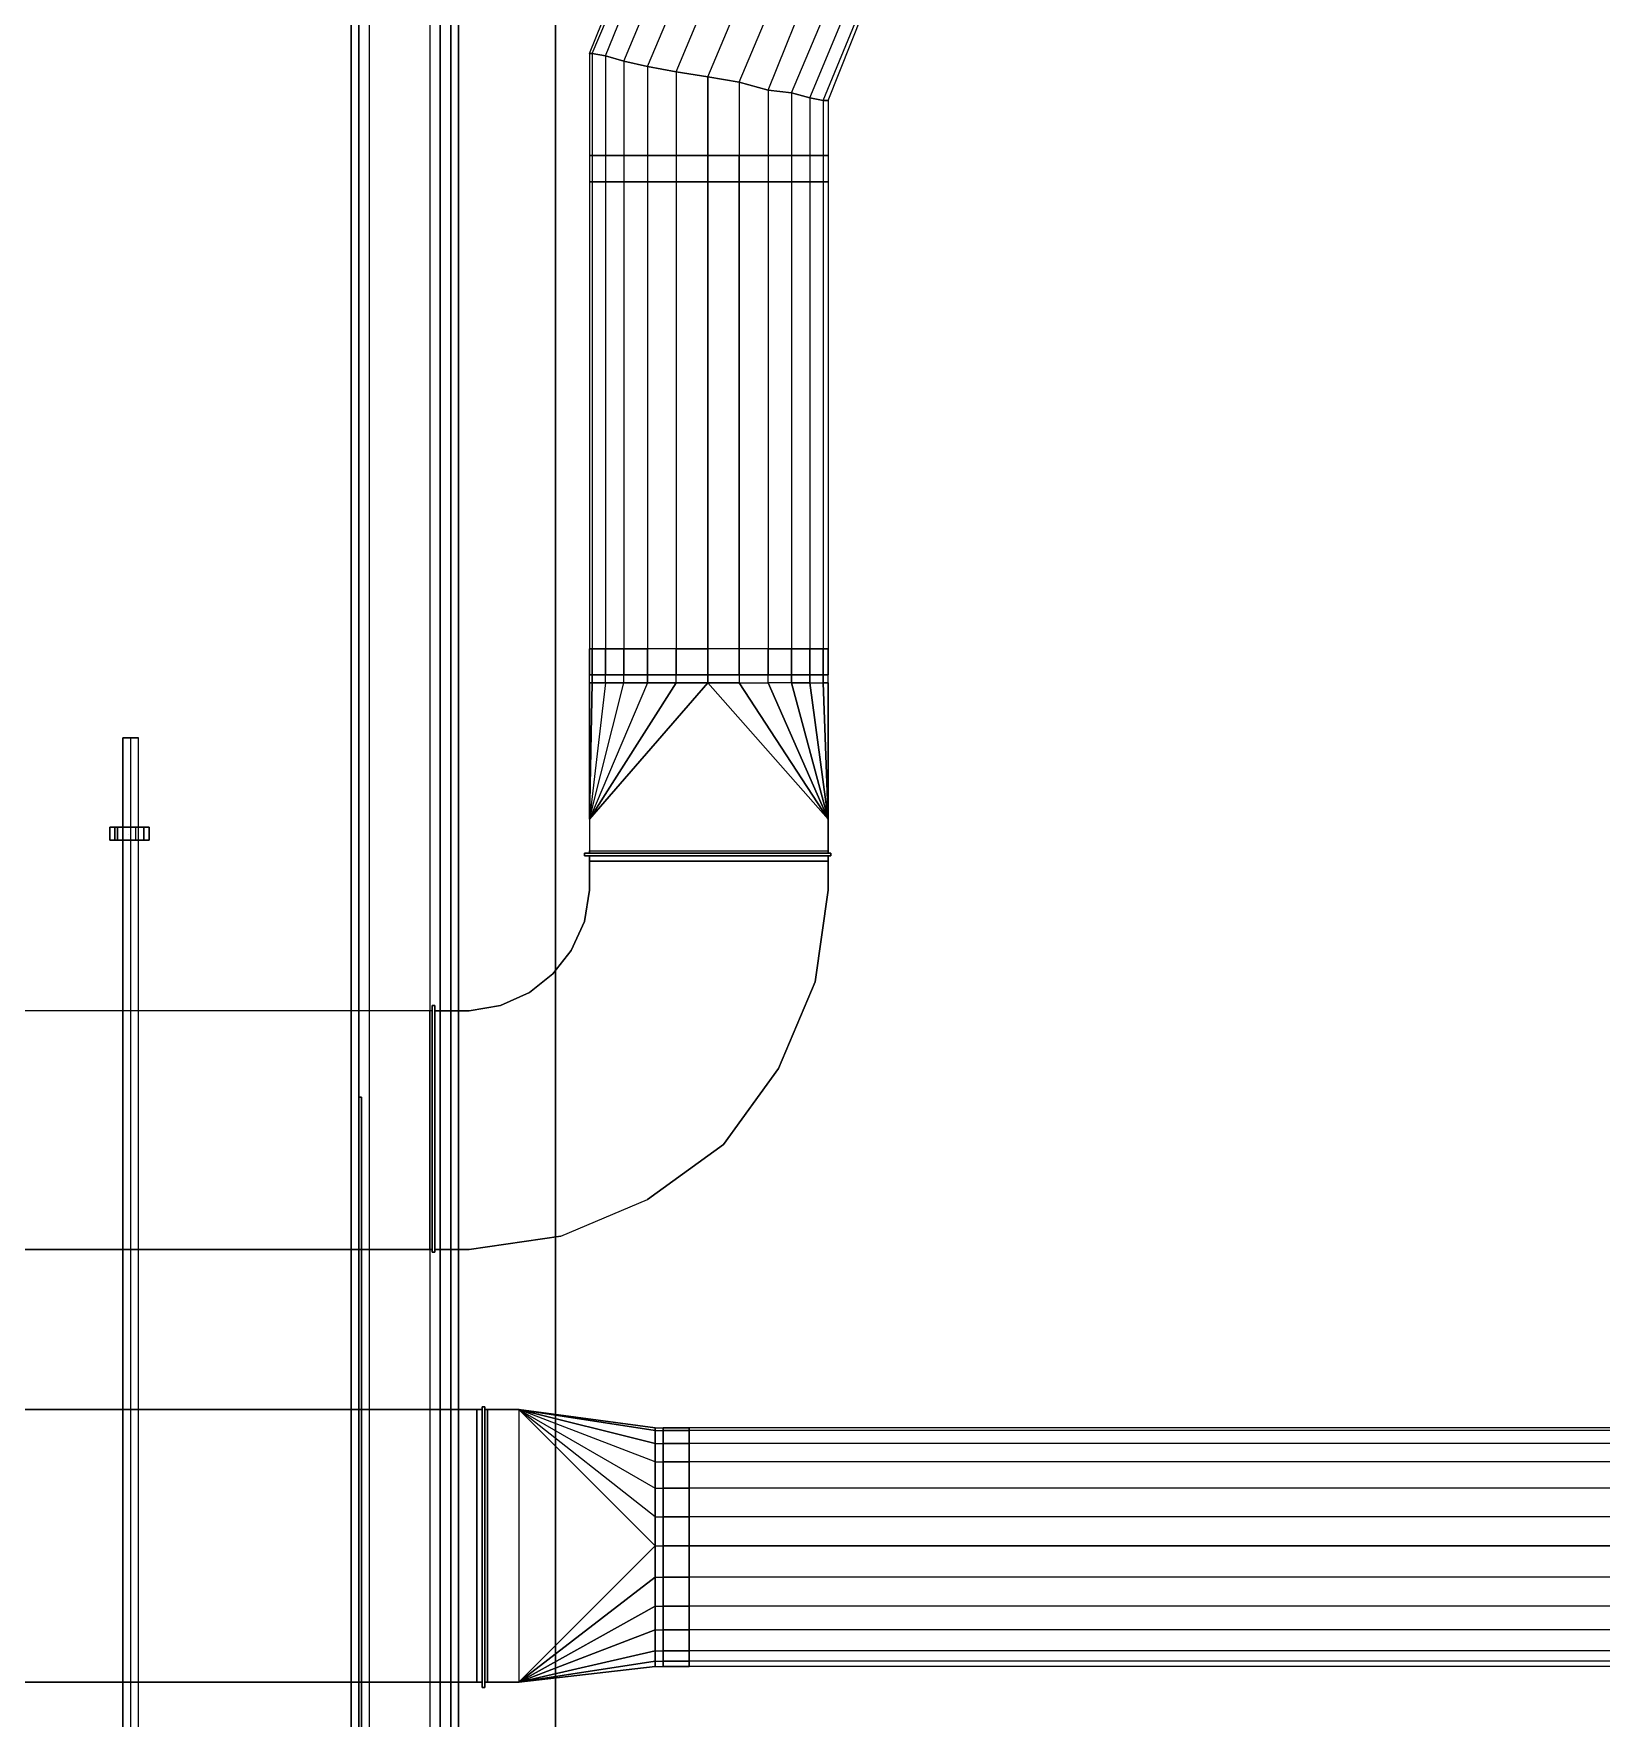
# Model space of a CAD drawing. Header units: metres. Extents: x 114 to 218, y 8 to 180.
# Drawn here: x 151.33 to 160.52, y 46.02 to 55.9 of the extents above; entities that cross this region are included whole.
import ezdxf

# ---------------------------------------------------------------- set-up
doc = ezdxf.new("R2010")
doc.units = ezdxf.units.M
doc.header["$MEASUREMENT"] = 0
for name, color, linetype in [('A-2D-I-WALL', 7, 'Continuous'), ('A-3D-I-WALL', 7, 'Continuous'), ('M-SA2S-Conn', 7, 'Continuous'), ('M-SA2S-Rect', 7, 'Continuous'), ('M-SA2S-Round', 7, 'Continuous'), ('PI-Hanger', 7, 'Continuous'), ('PI-HWS-Pipe', 7, 'Continuous'), ('S-3D-BEAM', 7, 'Continuous')]:
    doc.layers.add(name, color=color, linetype=linetype)

msp = doc.modelspace()

# ---------------------------------------------------------------- linework, layer by layer
at = {"layer": 'A-2D-I-WALL', "color": 9, "true_color": 0xbababa}
for points in [[(153.6532, 58.7223), (153.6532, 23.3597), (153.2994, 23.3597), (153.2994, 58.7223)], [(153.2379, 58.6608), (153.2379, 23.2828), (153.7147, 23.2828), (153.7147, 58.6608)]]:
    msp.add_lwpolyline(points, dxfattribs=at)
at = {"layer": 'A-3D-I-WALL', "color": 42, "true_color": 0xdda500}
for points in [[(153.2379, 58.6608), (153.2379, 23.2828), (153.2994, 23.2828), (153.2994, 23.3597), (153.2994, 58.6608), (153.2379, 58.6608), (153.7147, 58.6608), (153.7147, 23.2828)], [(153.2379, 58.6608), (153.7147, 58.6608), (153.7147, 23.2828), (153.2379, 23.2828), (153.2379, 58.6608), (153.2379, 23.2828), (153.2379, 49.6625), (153.2379, 23.2828)], [(153.6532, 23.2828), (153.7147, 23.2828), (153.7147, 58.6608), (153.6532, 58.6608), (153.6532, 23.3597), (153.2994, 23.3597), (153.2994, 23.2828), (153.6532, 23.2828)], [(153.2532, 23.2828), (153.2532, 49.6625), (153.2379, 49.6625), (153.2532, 49.6625), (153.2532, 23.2828)], [(153.2379, 49.6625), (153.2379, 49.6625)], [(153.2379, 49.6625), (153.2379, 49.6625)], [(153.2532, 49.6625), (153.2532, 49.6625)]]:
    msp.add_lwpolyline(points, dxfattribs=at)
at = {"layer": 'M-SA2S-Conn', "color": 5, "true_color": 0x0000ff}
for points in [[(156.0066, 51.093), (156.0066, 51.0776), (156.0066, 51.093), (154.5607, 51.093), (154.5607, 51.0776), (154.5607, 51.093)], [(154.5607, 51.093), (156.0066, 51.093)], [(154.5607, 51.093), (154.5607, 51.093)], [(154.5607, 51.093), (154.5607, 51.093)], [(156.0066, 51.0776), (154.5607, 51.0776), (156.0066, 51.0776)], [(154.5607, 51.0776), (154.5607, 51.0776)], [(154.5607, 51.0776), (154.5607, 51.0776)], [(154.5914, 51.093), (154.5914, 51.093), (154.5914, 51.1083), (155.9912, 51.1083), (155.9912, 51.093), (154.5914, 51.093), (154.5914, 51.1083), (155.9912, 51.1083), (155.9912, 51.093)], [(154.5914, 51.1083), (154.5914, 51.1083)], [(155.9912, 51.093), (154.5914, 51.093)], [(154.5914, 51.093), (154.5914, 51.093)], [(154.5914, 51.093), (154.5914, 51.093)], [(155.9912, 51.0776), (155.9912, 51.0468), (154.5914, 51.0468), (154.5914, 51.0776), (154.5914, 51.0468), (155.9912, 51.0468), (155.9912, 51.0776)], [(155.9912, 51.0776), (154.5914, 51.0776), (155.9912, 51.0776)], [(154.5914, 51.0776), (154.5914, 51.0776)], [(154.5914, 51.0776), (154.5914, 51.0776)], [(155.9912, 51.1083), (155.9912, 51.1083)], [(155.9912, 51.093), (155.9912, 51.093)], [(155.9912, 51.093), (155.9912, 51.093)], [(155.9912, 51.0776), (155.9912, 51.0776)], [(155.9912, 51.0776), (155.9912, 51.0776)], [(156.0066, 51.093), (156.0066, 51.093)], [(156.0066, 51.093), (156.0066, 51.093)], [(156.0066, 51.0776), (156.0066, 51.0776)], [(156.0066, 51.0776), (156.0066, 51.0776)], [(156.0066, 51.0776), (156.0066, 51.0776)], [(154.5914, 51.0468), (154.5914, 51.0468)], [(155.9912, 51.0468), (155.9912, 51.0468)], [(153.6839, 48.7549), (153.6685, 48.7549), (153.6685, 50.2008), (153.6839, 50.2008), (153.6685, 50.2008), (153.6685, 48.7549), (153.6839, 48.7549)], [(153.6685, 50.2008), (153.6685, 50.2008)], [(153.6685, 50.2008), (153.6685, 50.2008)], [(153.6685, 50.2008), (153.6685, 50.2008)], [(153.6839, 48.7549), (153.6839, 50.2008), (153.6839, 48.7549)], [(153.6839, 50.2008), (153.6839, 50.2008)], [(153.6839, 50.2008), (153.6839, 50.2008)], [(153.6532, 48.7703), (153.6532, 48.7703), (153.6532, 50.1701)], [(153.6685, 48.7703), (153.6685, 50.1701), (153.6532, 50.1701), (153.6532, 48.7703)], [(153.6685, 48.7703), (153.6532, 48.7703), (153.6685, 48.7703), (153.6685, 50.1701), (153.6532, 50.1701)], [(153.6532, 50.1701), (153.6532, 50.1701)], [(153.6685, 50.1701), (153.6685, 50.1701)], [(153.6685, 50.1701), (153.6685, 50.1701)], [(153.7147, 48.7703), (153.6839, 48.7703), (153.7147, 48.7703), (153.7147, 50.1701), (153.6839, 50.1701), (153.7147, 50.1701)], [(153.6839, 48.7703), (153.6839, 50.1701), (153.6839, 48.7703)], [(153.6839, 50.1701), (153.6839, 50.1701)], [(153.6839, 50.1701), (153.6839, 50.1701)], [(153.7147, 50.1701), (153.7147, 48.7703)], [(153.7147, 50.1701), (153.7147, 50.1701)], [(153.6532, 48.7703), (153.6532, 48.7703)], [(153.6685, 48.7703), (153.6685, 48.7703)], [(153.6685, 48.7703), (153.6685, 48.7703)], [(153.6685, 48.7703), (153.6685, 48.7703)], [(153.6685, 48.7549), (153.6685, 48.7549)], [(153.6685, 48.7549), (153.6685, 48.7549)], [(153.6839, 48.7703), (153.6839, 48.7703)], [(153.6839, 48.7703), (153.6839, 48.7703)], [(153.6839, 48.7549), (153.6839, 48.7549)], [(153.6839, 48.7549), (153.6839, 48.7549)], [(153.7147, 48.7703), (153.7147, 48.7703)], [(153.9608, 47.832), (153.93, 47.832), (153.93, 46.2323), (153.93, 47.832), (153.9608, 47.832)], [(153.93, 47.832), (153.93, 47.832)], [(153.9762, 47.8474), (153.9608, 47.8474), (153.9762, 47.8474)], [(153.9608, 46.2016), (153.9608, 47.8474), (153.9608, 46.2016)], [(153.9608, 47.8474), (153.9608, 47.8474)], [(153.9608, 47.832), (153.9608, 46.2323), (153.9608, 47.832)], [(153.9608, 47.832), (153.9608, 47.832)], [(153.9762, 47.8474), (153.9762, 46.2016), (153.9762, 47.8474)], [(153.9762, 47.8474), (153.9762, 47.8474)], [(153.9762, 47.8474), (153.9762, 47.8474)], [(153.9762, 47.832), (153.9915, 47.832), (153.9915, 46.2323), (153.9915, 47.832), (153.9762, 47.832)], [(153.9762, 47.832), (153.9762, 46.2323), (153.9762, 47.832)], [(153.9762, 47.832), (153.9762, 47.832)], [(153.9915, 47.832), (153.9915, 47.832)], [(153.93, 46.2323), (153.9608, 46.2323), (153.93, 46.2323)], [(153.93, 46.2323), (153.93, 46.2323)], [(153.93, 46.2323), (153.93, 46.2323)], [(153.9608, 46.2323), (153.9608, 46.2323)], [(153.9608, 46.2323), (153.9608, 46.2323)], [(153.9762, 46.2016), (153.9608, 46.2016), (153.9762, 46.2016)], [(153.9608, 46.2016), (153.9608, 46.2016)], [(153.9608, 46.2016), (153.9608, 46.2016)], [(153.9915, 46.2323), (153.9762, 46.2323), (153.9915, 46.2323)], [(153.9762, 46.2323), (153.9762, 46.2323)], [(153.9762, 46.2323), (153.9762, 46.2323)], [(153.9762, 46.2016), (153.9762, 46.2016)], [(153.9762, 46.2016), (153.9762, 46.2016)], [(153.9915, 46.2323), (153.9915, 46.2323)], [(153.9915, 46.2323), (153.9915, 46.2323)]]:
    msp.add_lwpolyline(points, dxfattribs=at)
at = {"layer": 'M-SA2S-Rect', "color": 5, "true_color": 0x0000ff}
for points in [[(154.5914, 52.2927), (154.6068, 52.2927), (154.6068, 52.0928), (154.5914, 52.0928), (154.5914, 52.2927)], [(154.5914, 52.0928), (154.6068, 52.0928), (154.6068, 52.2927)], [(155.4682, 52.2927), (155.2836, 52.2927), (155.099, 52.2927), (154.9298, 52.2927), (154.7914, 52.2927), (154.6837, 52.2927), (154.6068, 52.2927), (154.5914, 52.2927)], [(154.5914, 52.2927), (154.5914, 52.2927)], [(154.6068, 52.0928), (154.6837, 52.0928), (154.6837, 52.2927), (154.7914, 52.2927)], [(154.6068, 52.2927), (154.6837, 52.2927)], [(154.6068, 52.2927), (154.6068, 52.2927)], [(154.6068, 52.2927), (154.6068, 52.2927)], [(154.7914, 52.0928), (154.6837, 52.0928), (154.6837, 52.2927)], [(154.6837, 52.0928), (154.7914, 52.0928), (154.7914, 52.2927), (154.9298, 52.2927)], [(154.6837, 52.2927), (154.6837, 52.2927)], [(154.6837, 52.2927), (154.6837, 52.2927)], [(154.9298, 52.0928), (154.7914, 52.0928), (154.7914, 52.2927)], [(154.7914, 52.2927), (154.7914, 52.2927)], [(154.7914, 52.2927), (154.7914, 52.2927)], [(155.099, 52.0928), (154.9298, 52.0928), (154.9298, 52.2927)], [(155.099, 52.2927), (154.9298, 52.2927), (154.9298, 52.0928), (155.099, 52.0928), (155.099, 52.2927), (155.2836, 52.2927)], [(154.9298, 52.2927), (154.9298, 52.2927)], [(154.9298, 52.2927), (154.9298, 52.2927)], [(155.2836, 52.0928), (155.099, 52.0928), (155.099, 52.2927)], [(155.099, 52.2927), (155.099, 52.2927)], [(155.099, 52.2927), (155.099, 52.2927)], [(155.4682, 52.2927), (155.2836, 52.2927), (155.2836, 52.0928), (155.4682, 52.0928)], [(155.4682, 52.0928), (155.2836, 52.0928), (155.2836, 52.2927)], [(155.2836, 52.2927), (155.2836, 52.2927)], [(155.2836, 52.2927), (155.2836, 52.2927)], [(155.6374, 52.2927), (155.4682, 52.2927), (155.4682, 52.0928), (155.6374, 52.0928), (155.6374, 52.2927), (155.7758, 52.2927), (155.7758, 52.0928), (155.6374, 52.0928)], [(155.7758, 52.0928), (155.6374, 52.0928), (155.6374, 52.2927), (155.4682, 52.2927), (155.4682, 52.0928), (155.6374, 52.0928)], [(155.4682, 52.2927), (155.4682, 52.2927)], [(155.4682, 52.2927), (155.4682, 52.2927)], [(155.8835, 52.0928), (155.7758, 52.0928), (155.7758, 52.2927), (155.6374, 52.2927)], [(155.6374, 52.2927), (155.6374, 52.2927)], [(155.6374, 52.2927), (155.6374, 52.2927)], [(155.7758, 52.0928), (155.8835, 52.0928), (155.8835, 52.2927)], [(155.8835, 52.2927), (155.7758, 52.2927), (155.8835, 52.2927), (155.9604, 52.2927), (155.9912, 52.2927)], [(155.7758, 52.2927), (155.7758, 52.2927)], [(155.7758, 52.2927), (155.7758, 52.2927)], [(155.9912, 52.0928), (155.9604, 52.0928), (155.9604, 52.2927), (155.8835, 52.2927), (155.8835, 52.0928), (155.9604, 52.0928)], [(155.8835, 52.2927), (155.8835, 52.2927)], [(155.8835, 52.2927), (155.8835, 52.2927)], [(155.9912, 52.2927), (155.9604, 52.2927), (155.9604, 52.0928), (155.9912, 52.0928), (155.9912, 52.2927)], [(155.9604, 52.2927), (155.9604, 52.2927)], [(155.9604, 52.2927), (155.9604, 52.2927)], [(155.9912, 52.2927), (155.9912, 52.2927)], [(155.099, 52.0928), (154.5914, 51.2929), (155.2836, 52.0928), (155.9912, 51.2929), (155.9912, 51.093)], [(154.9298, 52.0928), (154.5914, 51.2929), (154.7914, 52.0928)], [(154.6837, 52.0928), (154.5914, 51.2929), (154.6068, 52.0928)], [(154.6068, 52.0928), (154.5914, 51.2929), (154.5914, 52.0928), (154.5914, 51.2929), (154.5914, 51.093)], [(154.6837, 52.0928), (154.5914, 51.2929), (154.7914, 52.0928)], [(154.9298, 52.0928), (154.5914, 51.2929), (155.099, 52.0928)], [(155.9912, 51.093), (155.9912, 51.2929), (155.2836, 52.0928), (154.5914, 51.2929), (154.5914, 51.093)], [(154.5914, 52.0928), (154.5914, 52.0928)], [(154.6837, 52.0928), (154.6068, 52.0928)], [(154.6068, 52.0928), (154.6068, 52.0928)], [(154.6068, 52.0928), (154.6068, 52.0928)], [(154.6837, 52.0928), (154.6837, 52.0928)], [(154.6837, 52.0928), (154.6837, 52.0928)], [(154.7914, 52.0928), (154.9298, 52.0928)], [(154.7914, 52.0928), (154.7914, 52.0928)], [(154.7914, 52.0928), (154.7914, 52.0928)], [(154.9298, 52.0928), (154.9298, 52.0928)], [(154.9298, 52.0928), (154.9298, 52.0928)], [(155.099, 52.0928), (155.2836, 52.0928)], [(155.099, 52.0928), (155.099, 52.0928)], [(155.099, 52.0928), (155.099, 52.0928)], [(155.2836, 52.0928), (155.2836, 52.0928)], [(155.2836, 52.0928), (155.2836, 52.0928)], [(155.4682, 52.0928), (155.9912, 51.2929), (155.6374, 52.0928)], [(155.6374, 52.0928), (155.9912, 51.2929), (155.4682, 52.0928)], [(155.4682, 52.0928), (155.4682, 52.0928)], [(155.4682, 52.0928), (155.4682, 52.0928)], [(155.6374, 52.0928), (155.6374, 52.0928)], [(155.6374, 52.0928), (155.6374, 52.0928)], [(155.7758, 52.0928), (155.9912, 51.2929), (155.8835, 52.0928)], [(155.8835, 52.0928), (155.9912, 51.2929), (155.7758, 52.0928)], [(155.7758, 52.0928), (155.7758, 52.0928)], [(155.7758, 52.0928), (155.7758, 52.0928)], [(155.8835, 52.0928), (155.9604, 52.0928)], [(155.8835, 52.0928), (155.8835, 52.0928)], [(155.8835, 52.0928), (155.8835, 52.0928)], [(155.9604, 52.0928), (155.9912, 51.2929), (155.9912, 52.0928), (155.9912, 51.2929), (155.9604, 52.0928)], [(155.9604, 52.0928), (155.9604, 52.0928)], [(155.9604, 52.0928), (155.9604, 52.0928)], [(155.9912, 52.0928), (155.9912, 52.0928)], [(154.5914, 51.2929), (154.5914, 51.2929)], [(154.5914, 51.2929), (154.5914, 51.2929)], [(155.9912, 51.2929), (155.9912, 51.2929)], [(155.9912, 51.2929), (155.9912, 51.2929)], [(155.9912, 51.093), (154.5914, 51.093), (155.9912, 51.093)], [(154.5914, 51.093), (154.5914, 51.093)], [(154.5914, 51.093), (154.5914, 51.093)], [(154.5914, 51.0776), (154.5914, 51.0776)], [(155.9912, 50.8776), (155.9912, 51.0776), (154.5914, 51.0776), (154.5914, 50.8776)], [(154.5914, 50.8776), (154.5914, 51.0776), (155.9912, 51.0776), (155.9912, 50.8776)], [(154.5914, 51.0776), (154.5914, 51.0776)], [(155.9912, 51.093), (155.9912, 51.093)], [(155.9912, 51.0776), (155.9912, 51.0776)], [(155.9912, 51.0776), (155.9912, 51.0776)], [(155.9912, 51.0776), (155.9912, 51.0776)], [(154.5914, 50.8776), (154.5607, 50.693), (154.5914, 50.8776)], [(154.5914, 50.8776), (154.5914, 50.8776)], [(155.9143, 50.3392), (155.9912, 50.8776), (155.9143, 50.3392)], [(155.9912, 50.8776), (155.9912, 50.8776)], [(154.0685, 50.2008), (154.2377, 50.2777), (154.3761, 50.3854), (154.4838, 50.5238), (154.5607, 50.693)], [(154.5607, 50.693), (154.4838, 50.5238), (154.3761, 50.3854)], [(154.5607, 50.693), (154.5607, 50.693)], [(154.4838, 50.5238), (154.4838, 50.5238)], [(154.4838, 50.5238), (154.4838, 50.5238)], [(154.3761, 50.3854), (154.3761, 50.3854), (154.2377, 50.2777)], [(154.3761, 50.3854), (154.3761, 50.3854)], [(154.4222, 48.8472), (154.9298, 49.0626), (155.3759, 49.3856), (155.6989, 49.8316), (155.9143, 50.3392)], [(155.9143, 50.3392), (155.6989, 49.8316), (155.3759, 49.3856), (154.9298, 49.0626)], [(155.9143, 50.3392), (155.9143, 50.3392)], [(154.2377, 50.2777), (154.0685, 50.2008), (153.8839, 50.1701), (153.6839, 50.1701), (153.6839, 48.7703), (153.8839, 48.7703), (154.4222, 48.8472)], [(154.4222, 48.8472), (153.8839, 48.7703), (153.6839, 48.7703), (153.6839, 50.1701), (153.8839, 50.1701), (154.0685, 50.2008)], [(154.0685, 50.2008), (154.0685, 50.2008)], [(154.0685, 50.2008), (154.0685, 50.2008)], [(154.2377, 50.2777), (154.2377, 50.2777)], [(153.6685, 50.1701), (153.6685, 48.7703), (153.6685, 50.1701), (149.9615, 50.1701)], [(153.6685, 50.1701), (149.9615, 50.1701)], [(153.6685, 50.1701), (153.6685, 50.1701)], [(153.6685, 50.1701), (153.6685, 50.1701)], [(153.6839, 50.1701), (153.6839, 50.1701)], [(153.6839, 50.1701), (153.6839, 50.1701)], [(153.8839, 50.1701), (153.8839, 50.1701)], [(153.8839, 50.1701), (153.8839, 50.1701)], [(155.6989, 49.8316), (155.6989, 49.8316)], [(155.6989, 49.8316), (155.6989, 49.8316)], [(155.3759, 49.3856), (155.3759, 49.3856)], [(155.3759, 49.3856), (155.3759, 49.3856)], [(154.4222, 48.8472), (154.9298, 49.0626)], [(154.9298, 49.0626), (154.9298, 49.0626)], [(154.9298, 49.0626), (154.9298, 49.0626)], [(154.4222, 48.8472), (154.4222, 48.8472)], [(154.4222, 48.8472), (154.4222, 48.8472)], [(153.6685, 48.7703), (149.9615, 48.7703), (153.6685, 48.7703)], [(153.6685, 48.7703), (153.6685, 48.7703)], [(153.6839, 48.7703), (153.6839, 48.7703)], [(153.6839, 48.7703), (153.6839, 48.7703)], [(153.6839, 48.7703), (153.6839, 48.7703)], [(153.8839, 48.7703), (153.8839, 48.7703)], [(153.8839, 48.7703), (153.8839, 48.7703)], [(153.9608, 46.2323), (153.9608, 47.832), (153.9608, 46.2323), (147.5466, 46.2323), (153.9608, 46.2323)], [(147.5466, 47.832), (153.9608, 47.832), (147.5466, 47.832)], [(153.9608, 47.832), (153.9608, 47.832)], [(153.9608, 47.832), (153.9608, 47.832)], [(154.1761, 47.832), (153.9762, 47.832), (154.1761, 47.832)], [(153.9762, 46.2323), (153.9762, 47.832), (153.9762, 46.2323)], [(153.9762, 47.832), (153.9762, 47.832)], [(153.9762, 47.832), (153.9762, 47.832)], [(154.976, 46.8476), (154.1761, 46.2323), (154.976, 47.0322), (154.1761, 47.832), (154.1761, 46.2323)], [(154.976, 47.2014), (154.1761, 47.832), (154.976, 47.3706)], [(154.976, 47.5244), (154.1761, 47.832), (154.976, 47.6321)], [(154.976, 47.6321), (154.1761, 47.832), (154.976, 47.709), (154.1761, 47.832), (154.976, 47.7244), (154.1761, 47.832)], [(154.976, 47.5244), (154.1761, 47.832), (154.976, 47.3706)], [(154.976, 47.2014), (154.1761, 47.832)], [(154.1761, 46.2323), (154.976, 47.0322), (154.1761, 47.832), (154.1761, 46.2323)], [(154.1761, 47.832), (154.1761, 47.832)], [(154.1761, 47.832), (154.1761, 47.832)], [(154.976, 47.709), (154.976, 47.7244), (155.1759, 47.7244)], [(154.976, 47.7244), (154.976, 47.709), (155.1759, 47.709)], [(154.976, 47.7244), (154.976, 47.7244)], [(155.1759, 47.709), (155.1759, 47.6321), (155.1759, 47.5244), (155.1759, 47.3706), (155.1759, 47.2014), (155.1759, 47.0322), (155.1759, 46.8476), (155.1759, 46.6784), (155.1759, 46.54), (155.1759, 46.4169), (155.1759, 46.3554), (155.1759, 46.3246), (155.1759, 46.3554), (155.1759, 46.4169), (155.1759, 46.54), (155.1759, 46.6784), (155.1759, 46.8476), (155.1759, 47.0322), (155.1759, 47.2014), (155.1759, 47.3706), (155.1759, 47.5244), (155.1759, 47.6321), (155.1759, 47.709), (155.1759, 47.7244), (155.1759, 47.709)], [(155.1759, 47.7244), (155.1759, 47.7244)], [(154.976, 47.6321), (154.976, 47.709), (155.1759, 47.709)], [(154.976, 47.709), (154.976, 47.6321), (155.1759, 47.6321)], [(154.976, 47.709), (154.976, 47.709)], [(154.976, 47.709), (154.976, 47.709)], [(154.976, 47.5244), (154.976, 47.6321), (155.1759, 47.6321)], [(154.976, 47.6321), (154.976, 47.5244), (155.1759, 47.5244)], [(154.976, 47.6321), (154.976, 47.6321)], [(154.976, 47.6321), (154.976, 47.6321)], [(155.1759, 47.709), (155.1759, 47.709)], [(155.1759, 47.709), (155.1759, 47.709)], [(155.1759, 47.6321), (155.1759, 47.6321)], [(155.1759, 47.6321), (155.1759, 47.6321)], [(154.976, 47.3706), (154.976, 47.5244), (155.1759, 47.5244)], [(154.976, 47.5244), (154.976, 47.3706), (155.1759, 47.3706)], [(154.976, 47.5244), (154.976, 47.5244)], [(154.976, 47.5244), (154.976, 47.5244)], [(155.1759, 47.5244), (155.1759, 47.5244)], [(155.1759, 47.5244), (155.1759, 47.5244)], [(154.976, 47.2014), (154.976, 47.3706), (155.1759, 47.3706)], [(154.976, 47.3706), (154.976, 47.2014), (155.1759, 47.2014)], [(154.976, 47.3706), (154.976, 47.3706)], [(154.976, 47.3706), (154.976, 47.3706)], [(155.1759, 47.3706), (155.1759, 47.3706)], [(155.1759, 47.3706), (155.1759, 47.3706)], [(154.976, 47.0322), (154.976, 47.2014), (155.1759, 47.2014)], [(154.976, 47.2014), (154.976, 47.0322), (155.1759, 47.0322)], [(154.976, 47.2014), (154.976, 47.2014)], [(154.976, 47.2014), (154.976, 47.2014)], [(155.1759, 47.2014), (155.1759, 47.2014)], [(155.1759, 47.2014), (155.1759, 47.2014)], [(154.976, 47.0322), (154.976, 46.8476), (155.1759, 46.8476)], [(154.976, 46.8476), (154.976, 47.0322), (155.1759, 47.0322)], [(154.976, 47.0322), (154.976, 47.0322)], [(154.976, 47.0322), (154.976, 47.0322)], [(155.1759, 47.0322), (155.1759, 47.0322)], [(155.1759, 47.0322), (155.1759, 47.0322)], [(153.9762, 46.2323), (154.1761, 46.2323), (154.976, 46.8476)], [(154.976, 46.8476), (154.976, 46.6784), (155.1759, 46.6784)], [(154.976, 46.6784), (154.976, 46.8476), (155.1759, 46.8476)], [(154.976, 46.8476), (154.976, 46.8476)], [(154.976, 46.8476), (154.976, 46.8476)], [(155.1759, 46.8476), (155.1759, 46.8476)], [(155.1759, 46.8476), (155.1759, 46.8476)], [(154.976, 46.6784), (154.1761, 46.2323), (154.976, 46.54)], [(154.976, 46.54), (154.1761, 46.2323), (154.976, 46.6784)], [(154.976, 46.6784), (154.976, 46.54), (155.1759, 46.54)], [(154.976, 46.54), (154.976, 46.6784), (155.1759, 46.6784)], [(154.976, 46.6784), (154.976, 46.6784)], [(154.976, 46.6784), (154.976, 46.6784)], [(155.1759, 46.6784), (155.1759, 46.6784)], [(155.1759, 46.6784), (155.1759, 46.6784)], [(154.976, 46.54), (154.976, 46.4169), (155.1759, 46.4169)], [(154.976, 46.4169), (154.976, 46.54), (155.1759, 46.54)], [(154.976, 46.54), (154.976, 46.54)], [(154.976, 46.54), (154.976, 46.54)], [(155.1759, 46.54), (155.1759, 46.54)], [(155.1759, 46.54), (155.1759, 46.54)], [(154.976, 46.4169), (154.1761, 46.2323), (154.976, 46.3554)], [(154.976, 46.3554), (154.1761, 46.2323), (154.976, 46.4169)], [(154.976, 46.4169), (154.976, 46.3554), (155.1759, 46.3554)], [(154.976, 46.3554), (154.976, 46.4169), (155.1759, 46.4169)], [(154.976, 46.4169), (154.976, 46.4169)], [(154.976, 46.4169), (154.976, 46.4169)], [(154.976, 46.3554), (154.976, 46.3246), (155.1759, 46.3246)], [(154.976, 46.3246), (154.976, 46.3554), (155.1759, 46.3554)], [(154.976, 46.3554), (154.976, 46.3554)], [(154.976, 46.3554), (154.976, 46.3554)], [(155.1759, 46.4169), (155.1759, 46.4169)], [(155.1759, 46.4169), (155.1759, 46.4169)], [(155.1759, 46.3554), (155.1759, 46.3554)], [(155.1759, 46.3554), (155.1759, 46.3554)], [(154.976, 46.3246), (154.1761, 46.2323), (154.976, 46.3246)], [(154.976, 46.3246), (154.976, 46.3246)], [(155.1759, 46.3246), (155.1759, 46.3246)], [(153.9608, 46.2323), (153.9608, 46.2323)], [(154.1761, 46.2323), (153.9762, 46.2323)], [(153.9762, 46.2323), (153.9762, 46.2323)], [(154.1761, 46.2323), (154.1761, 46.2323)]]:
    msp.add_lwpolyline(points, dxfattribs=at)
at = {"layer": 'M-SA2S-Round', "color": 5, "true_color": 0x0000ff}
for points in [[(155.4682, 55.6152), (155.2836, 55.6459), (155.6066, 56.415), (155.4528, 56.5227), (156.0988, 57.1687)], [(154.6068, 55.7844), (154.5914, 55.7844), (155.0067, 56.815)], [(154.5914, 55.7844), (154.6068, 55.7844), (155.0375, 56.7996)], [(154.6837, 55.769), (154.6068, 55.7844), (155.0375, 56.7996)], [(154.6068, 55.7844), (154.6837, 55.769), (155.0836, 56.7534)], [(154.7914, 55.7382), (154.6837, 55.769), (155.0836, 56.7534)], [(154.6837, 55.769), (154.7914, 55.7382), (155.1913, 56.6919)], [(154.9298, 55.7075), (154.7914, 55.7382), (155.1913, 56.6919)], [(154.7914, 55.7382), (154.9298, 55.7075), (155.3144, 56.615)], [(155.099, 55.6767), (154.9298, 55.7075), (155.3144, 56.615)], [(154.9298, 55.7075), (155.099, 55.6767), (155.4528, 56.5227)], [(155.2836, 55.0307), (155.2836, 55.6459), (155.099, 55.6767), (155.4528, 56.5227)], [(155.099, 55.6767), (155.2836, 55.6459), (155.6066, 56.415)], [(155.2836, 55.6459), (155.4682, 55.6152), (155.7604, 56.3074)], [(155.6374, 55.569), (155.4682, 55.6152), (155.7604, 56.3074)], [(155.4682, 55.6152), (155.6374, 55.569), (155.8989, 56.2151)], [(155.7758, 55.5537), (155.6374, 55.569), (155.8989, 56.2151)], [(155.6374, 55.569), (155.7758, 55.5537), (156.0219, 56.1382)], [(155.8835, 55.5229), (155.7758, 55.5537), (156.0219, 56.1382)], [(155.7758, 55.5537), (155.8835, 55.5229), (156.1142, 56.0766)], [(155.9604, 55.5075), (155.8835, 55.5229), (156.1142, 56.0766)], [(155.8835, 55.5229), (155.9604, 55.5075), (156.1758, 56.0305)], [(155.9912, 55.5075), (155.9604, 55.5075), (156.1758, 56.0305)], [(155.9604, 55.5075), (155.9912, 55.5075), (156.1911, 56.0151)], [(154.5914, 55.7844), (154.5914, 55.0307)], [(154.5914, 55.7844), (154.5914, 55.7844)], [(154.6068, 55.7844), (154.6068, 55.0307)], [(154.6068, 55.7844), (154.6068, 55.0307)], [(154.6068, 55.7844), (154.6068, 55.7844)], [(154.6068, 55.7844), (154.6068, 55.7844)], [(154.6837, 55.769), (154.6837, 55.0307)], [(154.6837, 55.769), (154.6837, 55.0307)], [(154.6837, 55.769), (154.6837, 55.769)], [(154.6837, 55.769), (154.6837, 55.769)], [(154.7914, 55.7382), (154.7914, 55.0307)], [(154.7914, 55.7382), (154.7914, 55.0307)], [(154.7914, 55.7382), (154.7914, 55.7382)], [(154.7914, 55.7382), (154.7914, 55.7382)], [(154.9298, 55.7075), (154.9298, 55.0307)], [(154.9298, 55.7075), (154.9298, 55.0307)], [(154.9298, 55.7075), (154.9298, 55.7075)], [(154.9298, 55.7075), (154.9298, 55.7075)], [(155.099, 55.6767), (155.099, 55.0307)], [(155.099, 55.6767), (155.099, 55.0307)], [(155.099, 55.6767), (155.099, 55.6767)], [(155.099, 55.6767), (155.099, 55.6767)], [(155.2836, 55.6459), (155.2836, 55.0307)], [(155.2836, 55.6459), (155.2836, 55.6459)], [(155.2836, 55.6459), (155.2836, 55.6459)], [(155.4682, 55.6152), (155.4682, 55.0307)], [(155.4682, 55.6152), (155.4682, 55.0307)], [(155.4682, 55.6152), (155.4682, 55.6152)], [(155.4682, 55.6152), (155.4682, 55.6152)], [(155.6374, 55.569), (155.6374, 55.0307)], [(155.6374, 55.569), (155.6374, 55.0307)], [(155.6374, 55.569), (155.6374, 55.569)], [(155.6374, 55.569), (155.6374, 55.569)], [(155.7758, 55.5537), (155.7758, 55.0307)], [(155.7758, 55.5537), (155.7758, 55.0307)], [(155.7758, 55.5537), (155.7758, 55.5537)], [(155.7758, 55.5537), (155.7758, 55.5537)], [(155.8835, 55.5229), (155.8835, 55.0307)], [(155.8835, 55.5229), (155.8835, 55.0307)], [(155.8835, 55.5229), (155.8835, 55.5229)], [(155.8835, 55.5229), (155.8835, 55.5229)], [(155.9604, 55.5075), (155.9604, 55.0307)], [(155.9604, 55.5075), (155.9604, 55.0307)], [(155.9604, 55.5075), (155.9604, 55.5075)], [(155.9604, 55.5075), (155.9604, 55.5075)], [(155.9912, 55.5075), (155.9912, 55.0307)], [(155.9912, 55.5075), (155.9912, 55.5075)], [(154.5914, 55.1845), (154.6068, 55.1845), (154.6068, 52.1389), (154.5914, 52.1389)], [(154.6068, 55.1845), (154.5914, 55.1845), (154.5914, 52.1389), (154.6068, 52.1389)], [(154.5914, 55.1845), (154.5914, 55.1845)], [(154.6068, 55.1845), (154.6837, 55.1845), (154.6837, 52.1389), (154.6068, 52.1389)], [(154.6837, 55.1845), (154.6068, 55.1845), (154.6068, 52.1389), (154.6837, 52.1389)], [(154.6068, 55.1845), (154.6068, 55.1845)], [(154.6068, 55.1845), (154.6068, 55.1845)], [(154.6837, 55.1845), (154.7914, 55.1845), (154.7914, 52.1389), (154.6837, 52.1389)], [(154.7914, 55.1845), (154.6837, 55.1845), (154.6837, 52.1389), (154.7914, 52.1389)], [(154.6837, 55.1845), (154.6837, 55.1845)], [(154.6837, 55.1845), (154.6837, 55.1845)], [(154.7914, 55.1845), (154.9298, 55.1845), (154.9298, 52.1389), (154.7914, 52.1389)], [(154.9298, 55.1845), (154.7914, 55.1845), (154.7914, 52.1389), (154.9298, 52.1389)], [(154.7914, 55.1845), (154.7914, 55.1845)], [(154.7914, 55.1845), (154.7914, 55.1845)], [(154.9298, 55.1845), (155.099, 55.1845), (155.099, 52.1389), (154.9298, 52.1389)], [(155.099, 55.1845), (154.9298, 55.1845), (154.9298, 52.1389), (155.099, 52.1389)], [(154.9298, 55.1845), (154.9298, 55.1845)], [(154.9298, 55.1845), (154.9298, 55.1845)], [(155.099, 55.1845), (155.2836, 55.1845)], [(155.2836, 55.1845), (155.099, 55.1845), (155.099, 52.1389), (155.2836, 52.1389)], [(155.099, 55.1845), (155.099, 55.1845)], [(155.099, 55.1845), (155.099, 55.1845)], [(155.4682, 55.1845), (155.2836, 55.1845), (155.2836, 52.1389), (155.4682, 52.1389)], [(155.4682, 52.1389), (155.2836, 52.1389), (155.2836, 55.1845), (155.4682, 55.1845)], [(155.2836, 55.1845), (155.2836, 55.1845)], [(155.2836, 55.1845), (155.2836, 55.1845)], [(155.6374, 55.1845), (155.4682, 55.1845), (155.4682, 52.1389), (155.6374, 52.1389)], [(155.4682, 52.1389), (155.4682, 55.1845), (155.6374, 55.1845), (155.6374, 52.1389), (155.4682, 52.1389)], [(155.4682, 55.1845), (155.4682, 55.1845)], [(155.4682, 55.1845), (155.4682, 55.1845)], [(155.7758, 55.1845), (155.6374, 55.1845), (155.6374, 52.1389), (155.7758, 52.1389)], [(155.6374, 55.1845), (155.7758, 55.1845), (155.7758, 52.1389), (155.6374, 52.1389)], [(155.6374, 55.1845), (155.6374, 55.1845)], [(155.6374, 55.1845), (155.6374, 55.1845)], [(155.8835, 55.1845), (155.7758, 55.1845), (155.7758, 52.1389), (155.8835, 52.1389)], [(155.7758, 55.1845), (155.8835, 55.1845), (155.8835, 52.1389), (155.7758, 52.1389)], [(155.7758, 55.1845), (155.7758, 55.1845)], [(155.7758, 55.1845), (155.7758, 55.1845)], [(155.9604, 55.1845), (155.8835, 55.1845), (155.8835, 52.1389), (155.9604, 52.1389)], [(155.8835, 55.1845), (155.9604, 55.1845), (155.9604, 52.1389), (155.8835, 52.1389)], [(155.8835, 55.1845), (155.8835, 55.1845)], [(155.8835, 55.1845), (155.8835, 55.1845)], [(155.9912, 55.1845), (155.9604, 55.1845), (155.9604, 52.1389), (155.9912, 52.1389)], [(155.9604, 55.1845), (155.9912, 55.1845), (155.9912, 52.1389), (155.9604, 52.1389)], [(155.9604, 55.1845), (155.9604, 55.1845)], [(155.9604, 55.1845), (155.9604, 55.1845)], [(155.9912, 55.1845), (155.9912, 55.1845)], [(155.8835, 55.0307), (155.7758, 55.0307), (155.6374, 55.0307), (155.4682, 55.0307), (155.2836, 55.0307), (155.099, 55.0307), (154.9298, 55.0307), (154.7914, 55.0307), (154.6837, 55.0307), (154.6068, 55.0307), (154.5914, 55.0307), (154.6068, 55.0307), (154.6837, 55.0307), (154.7914, 55.0307), (154.9298, 55.0307), (155.099, 55.0307), (155.2836, 55.0307), (155.4682, 55.0307), (155.6374, 55.0307), (155.7758, 55.0307), (155.8835, 55.0307), (155.9604, 55.0307), (155.9912, 55.0307), (155.9604, 55.0307), (155.8835, 55.0307)], [(154.5914, 55.0307), (154.5914, 55.0307)], [(154.6068, 55.0307), (154.6068, 55.0307)], [(154.6068, 55.0307), (154.6068, 55.0307)], [(154.6837, 55.0307), (154.6837, 55.0307)], [(154.6837, 55.0307), (154.6837, 55.0307)], [(154.7914, 55.0307), (154.7914, 55.0307)], [(154.7914, 55.0307), (154.7914, 55.0307)], [(154.9298, 55.0307), (154.9298, 55.0307)], [(154.9298, 55.0307), (154.9298, 55.0307)], [(155.099, 55.0307), (155.099, 55.0307)], [(155.099, 55.0307), (155.099, 55.0307)], [(155.2836, 55.0307), (155.2836, 55.0307)], [(155.2836, 55.0307), (155.2836, 55.0307)], [(155.4682, 55.0307), (155.4682, 55.0307)], [(155.4682, 55.0307), (155.4682, 55.0307)], [(155.6374, 55.0307), (155.6374, 55.0307)], [(155.6374, 55.0307), (155.6374, 55.0307)], [(155.7758, 55.0307), (155.7758, 55.0307)], [(155.7758, 55.0307), (155.7758, 55.0307)], [(155.8835, 55.0307), (155.8835, 55.0307)], [(155.8835, 55.0307), (155.8835, 55.0307)], [(155.9604, 55.0307), (155.9604, 55.0307)], [(155.9604, 55.0307), (155.9604, 55.0307)], [(155.9912, 55.0307), (155.9912, 55.0307)], [(154.5914, 52.1389), (154.5914, 52.1389)], [(154.6068, 52.1389), (154.6068, 52.1389)], [(154.6068, 52.1389), (154.6068, 52.1389)], [(154.6837, 52.1389), (154.6837, 52.1389)], [(154.6837, 52.1389), (154.6837, 52.1389)], [(154.7914, 52.1389), (154.7914, 52.1389)], [(154.7914, 52.1389), (154.7914, 52.1389)], [(154.9298, 52.1389), (154.9298, 52.1389)], [(154.9298, 52.1389), (154.9298, 52.1389)], [(155.2836, 52.1389), (155.099, 52.1389)], [(155.099, 52.1389), (155.099, 52.1389)], [(155.099, 52.1389), (155.099, 52.1389)], [(155.2836, 52.1389), (155.2836, 52.1389)], [(155.2836, 52.1389), (155.2836, 52.1389)], [(155.4682, 52.1389), (155.4682, 52.1389)], [(155.4682, 52.1389), (155.4682, 52.1389)], [(155.6374, 52.1389), (155.6374, 52.1389)], [(155.6374, 52.1389), (155.6374, 52.1389)], [(155.7758, 52.1389), (155.7758, 52.1389)], [(155.7758, 52.1389), (155.7758, 52.1389)], [(155.8835, 52.1389), (155.8835, 52.1389)], [(155.8835, 52.1389), (155.8835, 52.1389)], [(155.9604, 52.1389), (155.9604, 52.1389)], [(155.9604, 52.1389), (155.9604, 52.1389)], [(155.9912, 52.1389), (155.9912, 52.1389)], [(167.1583, 47.7244), (167.1583, 47.709), (155.0221, 47.709), (155.0221, 47.7244)], [(167.1583, 47.709), (167.1583, 47.7244), (155.0221, 47.7244), (155.0221, 47.709)], [(155.0221, 47.7244), (155.0221, 47.7244)], [(167.1583, 47.709), (167.1583, 47.6321), (155.0221, 47.6321), (155.0221, 47.709)], [(167.1583, 47.6321), (167.1583, 47.709), (155.0221, 47.709), (155.0221, 47.6321)], [(155.0221, 47.709), (155.0221, 47.709)], [(155.0221, 47.709), (155.0221, 47.709)], [(167.1583, 47.6321), (167.1583, 47.5244), (155.0221, 47.5244), (155.0221, 47.6321)], [(167.1583, 47.5244), (167.1583, 47.6321), (155.0221, 47.6321), (155.0221, 47.5244)], [(155.0221, 47.6321), (155.0221, 47.6321)], [(155.0221, 47.6321), (155.0221, 47.6321)], [(167.1583, 47.5244), (167.1583, 47.3706), (155.0221, 47.3706), (155.0221, 47.5244)], [(167.1583, 47.3706), (167.1583, 47.5244), (155.0221, 47.5244), (155.0221, 47.3706)], [(155.0221, 47.5244), (155.0221, 47.5244)], [(155.0221, 47.5244), (155.0221, 47.5244)], [(167.1583, 47.3706), (167.1583, 47.2014), (155.0221, 47.2014), (155.0221, 47.3706)], [(167.1583, 47.2014), (167.1583, 47.3706), (155.0221, 47.3706), (155.0221, 47.2014)], [(155.0221, 47.3706), (155.0221, 47.3706)], [(155.0221, 47.3706), (155.0221, 47.3706)], [(155.0221, 47.0322), (155.0221, 47.2014)], [(167.1583, 47.0322), (167.1583, 47.2014), (155.0221, 47.2014), (155.0221, 47.0322)], [(155.0221, 47.2014), (155.0221, 47.2014)], [(155.0221, 47.2014), (155.0221, 47.2014)], [(167.1583, 46.8476), (167.1583, 47.0322), (155.0221, 47.0322), (155.0221, 46.8476)], [(155.0221, 47.0322), (167.1583, 47.0322), (167.1583, 46.8476), (155.0221, 46.8476), (155.0221, 47.0322)], [(155.0221, 47.0322), (155.0221, 47.0322)], [(155.0221, 47.0322), (155.0221, 47.0322)], [(167.1583, 46.6784), (167.1583, 46.8476), (155.0221, 46.8476), (155.0221, 46.6784)], [(167.1583, 46.8476), (167.1583, 46.6784), (155.0221, 46.6784), (155.0221, 46.8476)], [(155.0221, 46.8476), (155.0221, 46.8476)], [(155.0221, 46.8476), (155.0221, 46.8476)], [(167.1583, 46.54), (167.1583, 46.6784), (155.0221, 46.6784), (155.0221, 46.54)], [(167.1583, 46.6784), (167.1583, 46.54), (155.0221, 46.54), (155.0221, 46.6784)], [(155.0221, 46.6784), (155.0221, 46.6784)], [(155.0221, 46.6784), (155.0221, 46.6784)], [(167.1583, 46.4169), (167.1583, 46.54), (155.0221, 46.54), (155.0221, 46.4169)], [(167.1583, 46.54), (167.1583, 46.4169), (155.0221, 46.4169), (155.0221, 46.54)], [(155.0221, 46.54), (155.0221, 46.54)], [(155.0221, 46.54), (155.0221, 46.54)], [(167.1583, 46.3554), (167.1583, 46.4169), (155.0221, 46.4169), (155.0221, 46.3554)], [(167.1583, 46.4169), (167.1583, 46.3554), (155.0221, 46.3554), (155.0221, 46.4169)], [(155.0221, 46.4169), (155.0221, 46.4169)], [(155.0221, 46.4169), (155.0221, 46.4169)], [(167.1583, 46.3246), (167.1583, 46.3554), (155.0221, 46.3554), (155.0221, 46.3246)], [(167.1583, 46.3554), (167.1583, 46.3246), (155.0221, 46.3246), (155.0221, 46.3554)], [(155.0221, 46.3554), (155.0221, 46.3554)], [(155.0221, 46.3554), (155.0221, 46.3554)], [(155.0221, 46.3246), (155.0221, 46.3246)]]:
    msp.add_lwpolyline(points, dxfattribs=at)
at = {"layer": 'PI-Hanger', "color": 2, "true_color": 0xffff00}
for points in [[(151.7766, 51.1699), (151.7766, 51.2468), (152.0073, 51.2468), (152.0073, 51.1699), (152.0073, 51.2468), (151.7766, 51.2468), (151.7766, 51.1699), (152.0073, 51.1699)], [(151.7766, 51.2468), (151.7766, 51.2468)], [(151.8227, 51.2468), (151.8073, 51.2468), (151.8073, 51.1699), (151.8073, 51.2468), (151.8381, 51.2468), (151.8996, 51.2468), (151.9612, 51.2468), (151.9765, 51.2468)], [(151.9765, 51.1699), (151.9765, 51.2468), (151.9765, 51.1699), (151.9765, 51.2468), (151.9765, 51.1699), (151.9458, 51.1699), (151.8996, 51.1699), (151.8381, 51.1699), (151.8227, 51.1699), (151.8073, 51.1699), (151.8381, 51.1699), (151.8996, 51.1699), (151.9612, 51.1699), (151.9765, 51.1699)], [(151.8073, 51.2468), (151.8073, 51.2468)], [(151.8073, 51.2468), (151.8073, 51.2468)], [(151.8227, 51.2468), (151.8381, 51.2468), (151.8996, 51.2468), (151.9458, 51.2468), (151.9765, 51.2468)], [(151.8227, 51.1699), (151.8227, 51.2468), (151.8227, 51.1699)], [(151.8227, 51.2468), (151.8227, 51.2468)], [(151.8227, 51.2468), (151.8227, 51.2468)], [(151.8535, 51.1699), (151.8535, 51.2468)], [(151.8535, 51.1699), (151.8535, 51.2468)], [(151.8842, 51.2006), (151.8842, 51.2006)], [(151.8996, 51.2006), (151.8996, 51.2006), (151.8996, 51.2006), (151.8996, 51.2006)], [(151.8996, 51.2006), (151.8996, 51.2006)], [(151.8996, 51.1852), (151.8996, 51.1852)], [(151.9304, 51.1699), (151.9304, 51.2468)], [(151.9458, 51.1699), (151.9458, 51.2468)], [(151.9765, 51.2468), (151.9765, 51.2468)], [(151.9765, 51.2468), (151.9765, 51.2468)], [(151.9765, 51.2468), (151.9765, 51.2468)], [(151.9765, 51.2468), (151.9765, 51.2468)], [(152.0073, 51.1699), (151.7766, 51.1699)], [(151.7766, 51.1699), (151.7766, 51.1699)], [(151.8073, 51.1699), (151.8073, 51.1699)], [(151.8073, 51.1699), (151.8073, 51.1699)], [(151.8227, 51.1699), (151.8227, 51.1699)], [(151.8227, 51.1699), (151.8227, 51.1699)], [(151.9765, 51.1699), (151.9765, 51.1699)], [(151.9765, 51.1699), (151.9765, 51.1699)], [(151.9765, 51.1699), (151.9765, 51.1699)], [(151.9765, 51.1699), (151.9765, 51.1699)], [(152.0073, 51.1699), (152.0073, 51.1699)]]:
    msp.add_lwpolyline(points, dxfattribs=at)
at = {"layer": 'PI-HWS-Pipe', "color": 1, "true_color": 0xff0000}
for points in [[(151.9458, 51.7697), (151.9304, 51.7697), (151.8996, 51.7697), (151.8689, 51.7697), (151.8535, 51.7697), (151.8689, 51.7697), (151.8996, 51.7697), (151.9304, 51.7697), (151.9458, 51.7697)], [(151.8535, 43.5405), (151.8535, 51.7697)], [(151.8535, 51.7697), (151.8535, 43.5405)], [(151.8996, 43.5405), (151.8996, 51.7697)], [(151.8996, 43.5405), (151.8996, 51.7697)], [(151.8996, 43.5405), (151.8996, 51.7697)], [(151.8996, 51.7697), (151.8996, 51.7697)], [(151.9458, 43.5405), (151.9458, 51.7697)], [(151.9458, 51.7697), (151.9458, 51.7697)], [(151.9458, 43.5405), (151.9458, 51.7697)], [(151.8996, 47.6474), (151.8996, 47.6474)]]:
    msp.add_lwpolyline(points, dxfattribs=at)
at = {"layer": 'S-3D-BEAM', "color": 4, "true_color": 0x00ffff}
for points in [[(153.1917, 77.0727), (153.1917, 24.5287), (153.1917, 77.0727)], [(154.3915, 24.5287), (153.1917, 24.5287), (153.1917, 24.5287), (153.1917, 77.0727), (154.3915, 77.0727), (154.3915, 24.5287)], [(153.1917, 24.5287), (154.3915, 24.5287), (154.3915, 24.5287), (154.3915, 77.0727), (153.1917, 77.0727), (153.1917, 24.5287)], [(153.1917, 77.0727), (153.1917, 24.5287), (153.1917, 77.0727)], [(153.7762, 24.5287), (153.1917, 24.5287), (153.1917, 24.5287), (153.1917, 77.0727), (153.7762, 77.0727), (153.7762, 24.5287)], [(153.7762, 24.5287), (153.1917, 24.5287), (153.7762, 24.5287), (153.7762, 24.5287), (153.7762, 77.0727), (153.1917, 77.0727), (153.1917, 24.5287), (154.3915, 24.5287), (153.8223, 24.5287)], [(153.7762, 77.0727), (153.7762, 24.5287), (153.7762, 77.0727)], [(153.8223, 24.5287), (154.3915, 24.5287), (154.3915, 24.5287), (154.3915, 77.0727), (153.8223, 77.0727), (153.8223, 24.5287)], [(153.8223, 77.0727), (153.8223, 24.5287), (153.8223, 77.0727)], [(154.3915, 24.5287), (153.8223, 24.5287), (153.8223, 24.5287), (153.8223, 77.0727), (154.3915, 77.0727), (154.3915, 24.5287)], [(154.3915, 77.0727), (154.3915, 24.5287), (154.3915, 77.0727)], [(154.3915, 77.0727), (154.3915, 24.5287), (154.3915, 77.0727)]]:
    msp.add_lwpolyline(points, dxfattribs=at)

doc.saveas('drawing.dxf')
